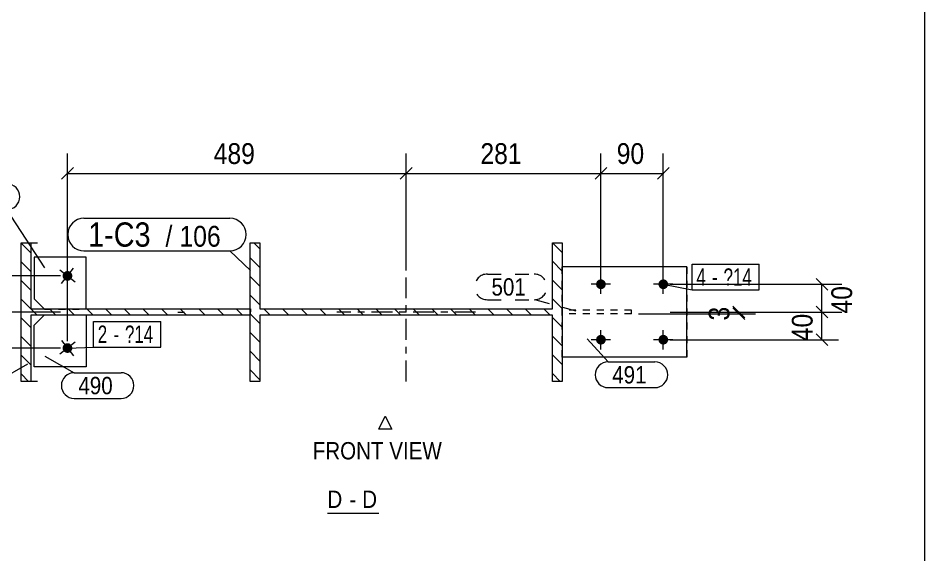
# Model space of a CAD drawing. Header units: millimetres. Extents: x 2 to 579, y 1 to 825.
# Drawn here: x 448.1 to 579, y 478.9 to 556.3 of the extents above; entities that cross this region are included whole.
import ezdxf

# ---------------------------------------------------------------- set-up
doc = ezdxf.new("R2010")
doc.units = ezdxf.units.MM
for name, pattern in [('XKITLINE00', [0]), ('XKITLINE01', [4, 1, -1, 1, -1]), ('XKITLINE02', [4, 2, -2]), ('XKITLINE03', [6, 3, -1, 1, -1])]:
    doc.linetypes.add(name, pattern=pattern)
for name, color, linetype, lineweight in [('Bolt', 3, 'Continuous', 0), ('BoltMark', 7, 'Continuous', 0), ('Dimensions', 7, 'Continuous', 0), ('DrawingSheet', 5, 'Continuous', 0), ('OtherObjectType', 7, 'Continuous', 0), ('Part', 2, 'Continuous', 0), ('PartMark', 7, 'Continuous', 0)]:
    doc.layers.add(name, color=color, linetype=linetype, lineweight=lineweight)
doc.styles.add('ARIAL', font='ARIAL.TTF')
doc.styles.add('ARIAL_NARROW', font='ARIALN.TTF')

# ---------------------------------------------------------------- blocks, each defined once
blk = doc.blocks.new('*A1')
at = {"layer": 'Part', "color": 7, "linetype": 'XKITLINE00', "lineweight": 0}
for p, q in [((483.05, 523.04), (482.15, 523.94)), ((526.65, 522.54), (525.25, 523.94)), ((483.05, 520.34), (481.65, 521.74)), ((526.65, 519.85), (525.25, 521.25)), ((483.05, 517.65), (481.65, 519.05)), ((526.65, 517.15), (525.25, 518.55)), ((483.05, 514.96), (481.65, 516.36)), ((526.65, 514.46), (525.25, 515.86)), ((484.52, 513.49), (483.62, 514.39)), ((487.21, 513.49), (486.31, 514.39)), ((489.9, 513.49), (489, 514.39)), ((492.6, 513.49), (491.7, 514.39)), ((495.29, 513.49), (494.39, 514.39)), ((497.99, 513.49), (497.09, 514.39)), ((500.68, 513.49), (499.78, 514.39)), ((503.37, 513.49), (502.47, 514.39)), ((506.07, 513.49), (505.17, 514.39)), ((508.76, 513.49), (507.86, 514.39)), ((511.46, 513.49), (510.56, 514.39)), ((514.15, 513.49), (513.25, 514.39)), ((516.84, 513.49), (515.94, 514.39)), ((519.54, 513.49), (518.64, 514.39)), ((522.23, 513.49), (521.33, 514.39)), ((524.93, 513.49), (524.03, 514.39)), ((483.05, 512.26), (481.65, 513.66)), ((526.65, 511.77), (525.25, 513.17)), ((483.05, 509.57), (481.65, 510.97)), ((526.65, 509.07), (525.25, 510.47)), ((483.05, 506.87), (481.65, 508.27)), ((526.65, 506.38), (525.25, 507.78)), ((483.05, 504.18), (481.65, 505.58)), ((526.39, 503.94), (525.25, 505.08))]:
    blk.add_line(p, q, dxfattribs=at)
blk = doc.blocks.new('*A2')
at = {"layer": 'Part', "color": 7, "linetype": 'XKITLINE00', "lineweight": 0}
for p, q in [((449.99, 522.47), (448.58, 523.88)), ((449.99, 519.78), (448.58, 521.19)), ((449.99, 517.09), (448.58, 518.49)), ((449.99, 514.39), (448.58, 515.8)), ((450.89, 513.49), (449.99, 514.39)), ((453.58, 513.49), (452.68, 514.39)), ((456.27, 513.49), (455.37, 514.39)), ((458.97, 513.49), (458.07, 514.39)), ((461.66, 513.49), (460.76, 514.39)), ((464.36, 513.49), (463.46, 514.39)), ((467.05, 513.49), (466.15, 514.39)), ((469.75, 513.49), (468.85, 514.39)), ((472.44, 513.49), (471.54, 514.39)), ((475.13, 513.49), (474.23, 514.39)), ((477.83, 513.49), (476.93, 514.39)), ((480.52, 513.49), (479.62, 514.39)), ((448.64, 513.05), (448.58, 513.1)), ((449.99, 511.7), (448.64, 513.05)), ((449.99, 509), (448.58, 510.41)), ((449.99, 506.31), (448.58, 507.72)), ((449.66, 503.94), (448.58, 505.02))]:
    blk.add_line(p, q, dxfattribs=at)
blk = doc.blocks.new('*A69')
at = {"layer": 'Bolt'}
for points in [[(532.22, 517.24), (532.18, 517.25), (532.15, 517.25), (532.12, 517.26), (532.08, 517.26), (532.05, 517.27), (532.02, 517.28), (531.98, 517.3), (531.95, 517.31), (531.92, 517.33), (531.89, 517.34), (531.86, 517.36), (531.84, 517.38), (531.81, 517.4), (531.78, 517.42), (531.76, 517.45), (531.73, 517.47), (531.71, 517.5), (531.69, 517.53), (531.67, 517.55), (531.65, 517.58), (531.63, 517.61), (531.62, 517.64), (531.61, 517.67), (531.59, 517.71), (531.58, 517.74), (531.57, 517.77), (531.57, 517.81), (531.56, 517.84), (531.56, 517.87), (531.55, 517.91), (531.55, 517.94), (531.55, 517.98), (531.56, 518.01), (531.56, 518.05), (531.57, 518.08), (531.57, 518.11), (531.58, 518.15), (531.59, 518.18), (531.61, 518.21), (531.62, 518.24), (531.63, 518.27), (531.65, 518.3), (531.67, 518.33), (531.69, 518.36), (531.71, 518.39), (531.73, 518.41), (531.76, 518.44), (531.78, 518.46), (531.81, 518.48), (531.84, 518.5), (531.86, 518.52), (531.89, 518.54), (531.92, 518.56), (531.95, 518.58), (531.98, 518.59), (532.02, 518.6), (532.05, 518.61), (532.08, 518.62), (532.12, 518.63), (532.15, 518.64), (532.18, 518.64), (532.22, 518.64), (532.25, 518.64), (532.29, 518.64), (532.32, 518.64), (532.35, 518.64), (532.39, 518.63), (532.42, 518.62), (532.46, 518.61), (532.49, 518.6), (532.52, 518.59), (532.55, 518.58), (532.58, 518.56), (532.61, 518.54), (532.64, 518.52), (532.67, 518.5), (532.7, 518.48), (532.72, 518.46), (532.75, 518.44), (532.77, 518.41), (532.79, 518.39), (532.81, 518.36), (532.83, 518.33), (532.85, 518.3), (532.87, 518.27), (532.89, 518.24), (532.9, 518.21), (532.91, 518.18), (532.92, 518.15), (532.93, 518.11), (532.94, 518.08), (532.94, 518.05), (532.95, 518.01), (532.95, 517.98), (532.95, 517.94), (532.95, 517.91), (532.95, 517.87), (532.94, 517.84), (532.94, 517.81), (532.93, 517.77), (532.92, 517.74), (532.91, 517.71), (532.9, 517.67), (532.89, 517.64), (532.87, 517.61), (532.85, 517.58), (532.83, 517.55), (532.81, 517.53), (532.79, 517.5), (532.77, 517.47), (532.75, 517.45), (532.72, 517.42), (532.7, 517.4), (532.67, 517.38), (532.64, 517.36), (532.61, 517.34), (532.58, 517.33), (532.55, 517.31), (532.52, 517.3), (532.49, 517.28), (532.46, 517.27), (532.42, 517.26), (532.39, 517.26), (532.35, 517.25), (532.32, 517.25), (532.29, 517.24), (532.25, 517.24)], [(541.22, 517.24), (541.18, 517.25), (541.15, 517.25), (541.12, 517.26), (541.08, 517.26), (541.05, 517.27), (541.02, 517.28), (540.98, 517.3), (540.95, 517.31), (540.92, 517.33), (540.89, 517.34), (540.86, 517.36), (540.84, 517.38), (540.81, 517.4), (540.78, 517.42), (540.76, 517.45), (540.73, 517.47), (540.71, 517.5), (540.69, 517.53), (540.67, 517.55), (540.65, 517.58), (540.63, 517.61), (540.62, 517.64), (540.61, 517.67), (540.59, 517.71), (540.58, 517.74), (540.57, 517.77), (540.57, 517.81), (540.56, 517.84), (540.56, 517.87), (540.55, 517.91), (540.55, 517.94), (540.55, 517.98), (540.56, 518.01), (540.56, 518.05), (540.57, 518.08), (540.57, 518.11), (540.58, 518.15), (540.59, 518.18), (540.61, 518.21), (540.62, 518.24), (540.63, 518.27), (540.65, 518.3), (540.67, 518.33), (540.69, 518.36), (540.71, 518.39), (540.73, 518.41), (540.76, 518.44), (540.78, 518.46), (540.81, 518.48), (540.84, 518.5), (540.86, 518.52), (540.89, 518.54), (540.92, 518.56), (540.95, 518.58), (540.98, 518.59), (541.02, 518.6), (541.05, 518.61), (541.08, 518.62), (541.12, 518.63), (541.15, 518.64), (541.18, 518.64), (541.22, 518.64), (541.25, 518.64), (541.29, 518.64), (541.32, 518.64), (541.35, 518.64), (541.39, 518.63), (541.42, 518.62), (541.46, 518.61), (541.49, 518.6), (541.52, 518.59), (541.55, 518.58), (541.58, 518.56), (541.61, 518.54), (541.64, 518.52), (541.67, 518.5), (541.7, 518.48), (541.72, 518.46), (541.75, 518.44), (541.77, 518.41), (541.79, 518.39), (541.81, 518.36), (541.83, 518.33), (541.85, 518.3), (541.87, 518.27), (541.89, 518.24), (541.9, 518.21), (541.91, 518.18), (541.92, 518.15), (541.93, 518.11), (541.94, 518.08), (541.94, 518.05), (541.95, 518.01), (541.95, 517.98), (541.95, 517.94), (541.95, 517.91), (541.95, 517.87), (541.94, 517.84), (541.94, 517.81), (541.93, 517.77), (541.92, 517.74), (541.91, 517.71), (541.9, 517.67), (541.89, 517.64), (541.87, 517.61), (541.85, 517.58), (541.83, 517.55), (541.81, 517.53), (541.79, 517.5), (541.77, 517.47), (541.75, 517.45), (541.72, 517.42), (541.7, 517.4), (541.67, 517.38), (541.64, 517.36), (541.61, 517.34), (541.58, 517.33), (541.55, 517.31), (541.52, 517.3), (541.49, 517.28), (541.46, 517.27), (541.42, 517.26), (541.39, 517.26), (541.35, 517.25), (541.32, 517.25), (541.29, 517.24), (541.25, 517.24)], [(532.22, 509.24), (532.18, 509.25), (532.15, 509.25), (532.12, 509.26), (532.08, 509.26), (532.05, 509.27), (532.02, 509.28), (531.98, 509.3), (531.95, 509.31), (531.92, 509.33), (531.89, 509.34), (531.86, 509.36), (531.84, 509.38), (531.81, 509.4), (531.78, 509.42), (531.76, 509.45), (531.73, 509.47), (531.71, 509.5), (531.69, 509.53), (531.67, 509.55), (531.65, 509.58), (531.63, 509.61), (531.62, 509.64), (531.61, 509.67), (531.59, 509.71), (531.58, 509.74), (531.57, 509.77), (531.57, 509.81), (531.56, 509.84), (531.56, 509.87), (531.55, 509.91), (531.55, 509.94), (531.55, 509.98), (531.56, 510.01), (531.56, 510.05), (531.57, 510.08), (531.57, 510.11), (531.58, 510.15), (531.59, 510.18), (531.61, 510.21), (531.62, 510.24), (531.63, 510.27), (531.65, 510.3), (531.67, 510.33), (531.69, 510.36), (531.71, 510.39), (531.73, 510.41), (531.76, 510.44), (531.78, 510.46), (531.81, 510.48), (531.84, 510.5), (531.86, 510.52), (531.89, 510.54), (531.92, 510.56), (531.95, 510.58), (531.98, 510.59), (532.02, 510.6), (532.05, 510.61), (532.08, 510.62), (532.12, 510.63), (532.15, 510.64), (532.18, 510.64), (532.22, 510.64), (532.25, 510.64), (532.29, 510.64), (532.32, 510.64), (532.35, 510.64), (532.39, 510.63), (532.42, 510.62), (532.46, 510.61), (532.49, 510.6), (532.52, 510.59), (532.55, 510.58), (532.58, 510.56), (532.61, 510.54), (532.64, 510.52), (532.67, 510.5), (532.7, 510.48), (532.72, 510.46), (532.75, 510.44), (532.77, 510.41), (532.79, 510.39), (532.81, 510.36), (532.83, 510.33), (532.85, 510.3), (532.87, 510.27), (532.89, 510.24), (532.9, 510.21), (532.91, 510.18), (532.92, 510.15), (532.93, 510.11), (532.94, 510.08), (532.94, 510.05), (532.95, 510.01), (532.95, 509.98), (532.95, 509.94), (532.95, 509.91), (532.95, 509.87), (532.94, 509.84), (532.94, 509.81), (532.93, 509.77), (532.92, 509.74), (532.91, 509.71), (532.9, 509.67), (532.89, 509.64), (532.87, 509.61), (532.85, 509.58), (532.83, 509.55), (532.81, 509.53), (532.79, 509.5), (532.77, 509.47), (532.75, 509.45), (532.72, 509.42), (532.7, 509.4), (532.67, 509.38), (532.64, 509.36), (532.61, 509.34), (532.58, 509.33), (532.55, 509.31), (532.52, 509.3), (532.49, 509.28), (532.46, 509.27), (532.42, 509.26), (532.39, 509.26), (532.35, 509.25), (532.32, 509.25), (532.29, 509.24), (532.25, 509.24)], [(541.22, 509.24), (541.18, 509.25), (541.15, 509.25), (541.12, 509.26), (541.08, 509.26), (541.05, 509.27), (541.02, 509.28), (540.98, 509.3), (540.95, 509.31), (540.92, 509.33), (540.89, 509.34), (540.86, 509.36), (540.84, 509.38), (540.81, 509.4), (540.78, 509.42), (540.76, 509.45), (540.73, 509.47), (540.71, 509.5), (540.69, 509.53), (540.67, 509.55), (540.65, 509.58), (540.63, 509.61), (540.62, 509.64), (540.61, 509.67), (540.59, 509.71), (540.58, 509.74), (540.57, 509.77), (540.57, 509.81), (540.56, 509.84), (540.56, 509.87), (540.55, 509.91), (540.55, 509.94), (540.55, 509.98), (540.56, 510.01), (540.56, 510.05), (540.57, 510.08), (540.57, 510.11), (540.58, 510.15), (540.59, 510.18), (540.61, 510.21), (540.62, 510.24), (540.63, 510.27), (540.65, 510.3), (540.67, 510.33), (540.69, 510.36), (540.71, 510.39), (540.73, 510.41), (540.76, 510.44), (540.78, 510.46), (540.81, 510.48), (540.84, 510.5), (540.86, 510.52), (540.89, 510.54), (540.92, 510.56), (540.95, 510.58), (540.98, 510.59), (541.02, 510.6), (541.05, 510.61), (541.08, 510.62), (541.12, 510.63), (541.15, 510.64), (541.18, 510.64), (541.22, 510.64), (541.25, 510.64), (541.29, 510.64), (541.32, 510.64), (541.35, 510.64), (541.39, 510.63), (541.42, 510.62), (541.46, 510.61), (541.49, 510.6), (541.52, 510.59), (541.55, 510.58), (541.58, 510.56), (541.61, 510.54), (541.64, 510.52), (541.67, 510.5), (541.7, 510.48), (541.72, 510.46), (541.75, 510.44), (541.77, 510.41), (541.79, 510.39), (541.81, 510.36), (541.83, 510.33), (541.85, 510.3), (541.87, 510.27), (541.89, 510.24), (541.9, 510.21), (541.91, 510.18), (541.92, 510.15), (541.93, 510.11), (541.94, 510.08), (541.94, 510.05), (541.95, 510.01), (541.95, 509.98), (541.95, 509.94), (541.95, 509.91), (541.95, 509.87), (541.94, 509.84), (541.94, 509.81), (541.93, 509.77), (541.92, 509.74), (541.91, 509.71), (541.9, 509.67), (541.89, 509.64), (541.87, 509.61), (541.85, 509.58), (541.83, 509.55), (541.81, 509.53), (541.79, 509.5), (541.77, 509.47), (541.75, 509.45), (541.72, 509.42), (541.7, 509.4), (541.67, 509.38), (541.64, 509.36), (541.61, 509.34), (541.58, 509.33), (541.55, 509.31), (541.52, 509.3), (541.49, 509.28), (541.46, 509.27), (541.42, 509.26), (541.39, 509.26), (541.35, 509.25), (541.32, 509.25), (541.29, 509.24), (541.25, 509.24)]]:
    blk.add_hatch(color=3, dxfattribs=at).paths.add_polyline_path(points, flags=17)
at = {"layer": 'Bolt', "color": 3, "linetype": 'XKITLINE00', "lineweight": 0}
for p, q in [((532.25, 516.54), (532.25, 519.34)), ((541.25, 516.54), (541.25, 519.34)), ((533.65, 517.94), (530.85, 517.94)), ((542.65, 517.94), (539.85, 517.94)), ((532.25, 508.54), (532.25, 511.34)), ((541.25, 508.54), (541.25, 511.34)), ((533.65, 509.94), (530.85, 509.94)), ((542.65, 509.94), (539.85, 509.94))]:
    blk.add_line(p, q, dxfattribs=at)
blk = doc.blocks.new('*A70')
at = {"layer": 'Bolt'}
blk.add_hatch(color=3, dxfattribs=at).paths.add_polyline_path([(454.74, 519.6), (454.76, 519.62), (454.78, 519.65), (454.81, 519.67), (454.84, 519.69), (454.86, 519.71), (454.89, 519.73), (454.92, 519.75), (454.95, 519.77), (454.98, 519.78), (455.02, 519.8), (455.05, 519.81), (455.08, 519.82), (455.11, 519.83), (455.15, 519.83), (455.18, 519.84), (455.22, 519.84), (455.25, 519.84), (455.28, 519.84), (455.32, 519.84), (455.35, 519.84), (455.39, 519.83), (455.42, 519.83), (455.45, 519.82), (455.49, 519.81), (455.52, 519.8), (455.55, 519.78), (455.58, 519.77), (455.61, 519.75), (455.64, 519.73), (455.67, 519.72), (455.7, 519.7), (455.72, 519.67), (455.75, 519.65), (455.77, 519.63), (455.8, 519.6), (455.82, 519.57), (455.84, 519.55), (455.86, 519.52), (455.88, 519.49), (455.89, 519.46), (455.91, 519.43), (455.92, 519.4), (455.93, 519.36), (455.94, 519.33), (455.95, 519.3), (455.96, 519.26), (455.96, 519.23), (455.97, 519.2), (455.97, 519.16), (455.97, 519.13), (455.97, 519.09), (455.96, 519.06), (455.96, 519.02), (455.95, 518.99), (455.94, 518.96), (455.93, 518.92), (455.92, 518.89), (455.91, 518.86), (455.89, 518.83), (455.88, 518.8), (455.86, 518.77), (455.84, 518.74), (455.82, 518.71), (455.8, 518.69), (455.78, 518.66), (455.75, 518.64), (455.73, 518.61), (455.7, 518.59), (455.67, 518.57), (455.64, 518.55), (455.61, 518.53), (455.58, 518.52), (455.55, 518.5), (455.52, 518.49), (455.49, 518.48), (455.46, 518.47), (455.42, 518.46), (455.39, 518.45), (455.36, 518.45), (455.32, 518.44), (455.29, 518.44), (455.25, 518.44), (455.22, 518.44), (455.18, 518.45), (455.15, 518.45), (455.12, 518.46), (455.08, 518.47), (455.05, 518.48), (455.02, 518.49), (454.99, 518.5), (454.95, 518.52), (454.92, 518.53), (454.89, 518.55), (454.87, 518.57), (454.84, 518.59), (454.81, 518.61), (454.79, 518.63), (454.76, 518.66), (454.74, 518.68), (454.72, 518.71), (454.7, 518.74), (454.68, 518.77), (454.66, 518.8), (454.64, 518.83), (454.63, 518.86), (454.62, 518.89), (454.6, 518.92), (454.59, 518.95), (454.59, 518.99), (454.58, 519.02), (454.57, 519.06), (454.57, 519.09), (454.57, 519.12), (454.57, 519.16), (454.57, 519.19), (454.57, 519.23), (454.58, 519.26), (454.58, 519.29), (454.59, 519.33), (454.6, 519.36), (454.61, 519.39), (454.63, 519.43), (454.64, 519.46), (454.66, 519.49), (454.68, 519.52), (454.7, 519.54), (454.72, 519.57)], flags=17)
at = {"layer": 'Bolt', "color": 3, "linetype": 'XKITLINE00', "lineweight": 0}
for p, q in [((454.16, 520), (456.37, 518.28)), ((454.41, 518.04), (456.13, 520.25))]:
    blk.add_line(p, q, dxfattribs=at)
blk = doc.blocks.new('*A71')
at = {"layer": 'Bolt'}
blk.add_hatch(color=3, dxfattribs=at).paths.add_polyline_path([(455.84, 509.14), (455.86, 509.12), (455.88, 509.09), (455.89, 509.06), (455.91, 509.03), (455.92, 508.99), (455.93, 508.96), (455.94, 508.93), (455.95, 508.89), (455.96, 508.86), (455.96, 508.83), (455.97, 508.79), (455.97, 508.76), (455.97, 508.72), (455.97, 508.69), (455.96, 508.66), (455.96, 508.62), (455.95, 508.59), (455.94, 508.55), (455.93, 508.52), (455.92, 508.49), (455.91, 508.46), (455.89, 508.43), (455.88, 508.4), (455.86, 508.37), (455.84, 508.34), (455.82, 508.31), (455.8, 508.28), (455.77, 508.26), (455.75, 508.23), (455.72, 508.21), (455.7, 508.19), (455.67, 508.17), (455.64, 508.15), (455.61, 508.13), (455.58, 508.12), (455.55, 508.1), (455.52, 508.09), (455.49, 508.08), (455.45, 508.07), (455.42, 508.06), (455.39, 508.05), (455.35, 508.05), (455.32, 508.04), (455.28, 508.04), (455.25, 508.04), (455.22, 508.04), (455.18, 508.05), (455.15, 508.05), (455.11, 508.06), (455.08, 508.07), (455.05, 508.08), (455.02, 508.09), (454.98, 508.1), (454.95, 508.12), (454.92, 508.13), (454.89, 508.15), (454.86, 508.17), (454.84, 508.19), (454.81, 508.21), (454.78, 508.24), (454.76, 508.26), (454.74, 508.29), (454.72, 508.31), (454.7, 508.34), (454.68, 508.37), (454.66, 508.4), (454.64, 508.43), (454.63, 508.46), (454.61, 508.49), (454.6, 508.52), (454.59, 508.56), (454.58, 508.59), (454.58, 508.62), (454.57, 508.66), (454.57, 508.69), (454.57, 508.73), (454.57, 508.76), (454.57, 508.8), (454.57, 508.83), (454.58, 508.86), (454.59, 508.9), (454.59, 508.93), (454.6, 508.96), (454.62, 509), (454.63, 509.03), (454.64, 509.06), (454.66, 509.09), (454.68, 509.12), (454.7, 509.15), (454.72, 509.17), (454.74, 509.2), (454.76, 509.23), (454.79, 509.25), (454.81, 509.27), (454.84, 509.3), (454.87, 509.32), (454.89, 509.33), (454.92, 509.35), (454.95, 509.37), (454.99, 509.38), (455.02, 509.4), (455.05, 509.41), (455.08, 509.42), (455.12, 509.43), (455.15, 509.43), (455.18, 509.44), (455.22, 509.44), (455.25, 509.44), (455.29, 509.44), (455.32, 509.44), (455.36, 509.44), (455.39, 509.43), (455.42, 509.43), (455.46, 509.42), (455.49, 509.41), (455.52, 509.4), (455.55, 509.38), (455.58, 509.37), (455.61, 509.35), (455.64, 509.33), (455.67, 509.31), (455.7, 509.29), (455.73, 509.27), (455.75, 509.25), (455.78, 509.22), (455.8, 509.2), (455.82, 509.17)], flags=17)
at = {"layer": 'Bolt', "color": 3, "linetype": 'XKITLINE00', "lineweight": 0}
for p, q in [((456.37, 509.6), (454.16, 507.88)), ((454.41, 509.85), (456.13, 507.64))]:
    blk.add_line(p, q, dxfattribs=at)
blk = doc.blocks.new('*A72')
at = {"layer": 'Part', "color": 2, "linetype": 'XKITLINE00', "lineweight": 0}
for p, q in [((481.65, 503.94), (481.65, 523.94)), ((481.65, 523.94), (483.05, 523.94)), ((483.05, 523.94), (483.05, 514.39)), ((525.25, 523.94), (526.65, 523.94)), ((525.25, 514.39), (525.25, 523.94)), ((526.65, 523.94), (526.65, 503.94)), ((483.05, 514.39), (525.25, 514.39)), ((525.25, 513.49), (483.05, 513.49)), ((483.05, 513.49), (483.05, 503.94)), ((525.25, 503.94), (525.25, 513.49)), ((483.05, 503.94), (481.65, 503.94)), ((526.65, 503.94), (525.25, 503.94))]:
    blk.add_line(p, q, dxfattribs=at)
at = {"layer": 'Part', "color": 7, "linetype": 'XKITLINE03', "lineweight": 0}
for p, q in [((504.15, 503.94), (504.15, 523.94)), ((514.15, 513.94), (494.15, 513.94))]:
    blk.add_line(p, q, dxfattribs=at)
blk = doc.blocks.new('*A73')
at = {"layer": 'Part', "color": 7, "linetype": 'XKITLINE01', "lineweight": 0}
for p, q in [((536.65, 514.19), (526.65, 514.19)), ((526.65, 513.69), (526.65, 514.19)), ((536.65, 513.69), (526.65, 513.69)), ((536.65, 513.69), (536.65, 514.19))]:
    blk.add_line(p, q, dxfattribs=at)
blk = doc.blocks.new('*A74')
at = {"layer": 'Part', "color": 2, "linetype": 'XKITLINE00', "lineweight": 0}
for p, q in [((544.65, 520.44), (526.65, 520.44)), ((544.65, 507.44), (544.65, 520.44)), ((544.65, 507.44), (526.65, 507.44))]:
    blk.add_line(p, q, dxfattribs=at)
at = {"layer": 'Part', "color": 7, "linetype": 'XKITLINE01', "lineweight": 0}
for p, q in [((526.65, 507.44), (526.65, 520.44)), ((526.65, 520.44), (526.65, 507.44)), ((544.65, 520.44), (544.65, 507.44))]:
    blk.add_line(p, q, dxfattribs=at)
blk = doc.blocks.new('*A75')
at = {"layer": 'Part', "color": 2, "linetype": 'XKITLINE00', "lineweight": 0}
for p, q in [((450.47, 521.84), (450.47, 515.84)), ((457.97, 521.84), (450.47, 521.84)), ((457.97, 514.39), (457.97, 521.84)), ((451.92, 514.39), (450.47, 515.84))]:
    blk.add_line(p, q, dxfattribs=at)
at = {"layer": 'Part', "color": 7, "linetype": 'XKITLINE01', "lineweight": 0}
for p, q in [((451.97, 514.34), (451.92, 514.39)), ((451.92, 514.39), (451.97, 514.34)), ((451.97, 514.34), (457.97, 514.34)), ((457.97, 514.34), (457.97, 514.39)), ((457.97, 514.34), (457.97, 514.39))]:
    blk.add_line(p, q, dxfattribs=at)
blk = doc.blocks.new('*A76')
at = {"layer": 'Part', "color": 2, "linetype": 'XKITLINE00', "lineweight": 0}
for p, q in [((450.47, 512.04), (451.92, 513.49)), ((457.97, 513.49), (457.97, 506.04)), ((450.47, 506.04), (450.47, 512.04)), ((457.97, 506.04), (450.47, 506.04))]:
    blk.add_line(p, q, dxfattribs=at)
at = {"layer": 'Part', "color": 7, "linetype": 'XKITLINE01', "lineweight": 0}
for p, q in [((451.97, 513.54), (451.92, 513.49)), ((451.92, 513.49), (451.97, 513.54)), ((451.97, 513.54), (457.97, 513.54)), ((457.97, 513.54), (457.97, 513.49)), ((457.97, 513.49), (457.97, 513.54))]:
    blk.add_line(p, q, dxfattribs=at)
blk = doc.blocks.new('*A77')
at = {"layer": 'Part', "color": 2, "linetype": 'XKITLINE00', "lineweight": 0}
for p, q in [((448.58, 503.94), (448.58, 523.94)), ((448.58, 523.94), (450.95, 523.94)), ((449.99, 523.94), (449.99, 514.39)), ((449.99, 514.39), (481.66, 514.39)), ((481.66, 514.39), (481.65, 513.49)), ((481.65, 513.49), (449.99, 513.49)), ((449.99, 513.49), (449.99, 503.94)), ((450.95, 503.94), (448.58, 503.94))]:
    blk.add_line(p, q, dxfattribs=at)
at = {"layer": 'Part', "color": 7, "linetype": 'XKITLINE03', "lineweight": 0}
blk.add_line((471.18, 513.94), (472.14, 513.94), dxfattribs=at)
blk = doc.blocks.new('*A103')
at = {"layer": 'DrawingSheet', "color": 5, "linetype": 'XKITLINE00', "lineweight": 0}
blk.add_line((579, 5), (579, 825), dxfattribs=at)
blk = doc.blocks.new('*A205')
at = {"layer": 'Dimensions', "color": 7, "linetype": 'XKITLINE00', "lineweight": 0}
for p, q in [((455.27, 509.74), (455.27, 536.79)), ((504.15, 520.14), (504.15, 536.79)), ((456.12, 534.79), (454.42, 533.09)), ((455.27, 533.94), (504.15, 533.94)), ((505, 534.79), (503.3, 533.09))]:
    blk.add_line(p, q, dxfattribs=at)
at = {"layer": 'Dimensions', "color": 3}
for p in [(455.27, 533.94), (504.15, 533.94)]:
    blk.add_point(p, dxfattribs=at)
at = {"layer": 'Dimensions', "color": 3, "style": 'ARIAL', "width": 0.85}
blk.add_text('489', height=3, dxfattribs=at).set_placement((476.37, 535.29))
blk = doc.blocks.new('*A206')
at = {"layer": 'Dimensions', "color": 7, "linetype": 'XKITLINE00', "lineweight": 0}
for p, q in [((504.15, 520.14), (504.15, 536.79)), ((532.25, 518.94), (532.25, 536.79)), ((505, 534.79), (503.3, 533.09)), ((504.15, 533.94), (532.25, 533.94)), ((533.1, 534.79), (531.4, 533.09))]:
    blk.add_line(p, q, dxfattribs=at)
at = {"layer": 'Dimensions', "color": 3}
for p in [(504.15, 533.94), (532.25, 533.94)]:
    blk.add_point(p, dxfattribs=at)
at = {"layer": 'Dimensions', "color": 3, "style": 'ARIAL', "width": 0.85}
blk.add_text('281', height=3, dxfattribs=at).set_placement((514.86, 535.29))
blk = doc.blocks.new('*A207')
at = {"layer": 'Dimensions', "color": 7, "linetype": 'XKITLINE00', "lineweight": 0}
for p, q in [((532.25, 518.94), (532.25, 536.79)), ((541.25, 518.94), (541.25, 536.79)), ((533.1, 534.79), (531.4, 533.09)), ((532.25, 533.94), (541.25, 533.94)), ((542.1, 534.79), (540.4, 533.09))]:
    blk.add_line(p, q, dxfattribs=at)
at = {"layer": 'Dimensions', "color": 3}
for p in [(532.25, 533.94), (541.25, 533.94)]:
    blk.add_point(p, dxfattribs=at)
at = {"layer": 'Dimensions', "color": 3, "style": 'ARIAL', "width": 0.85}
blk.add_text('90', height=3, dxfattribs=at).set_placement((534.53, 535.29))
blk = doc.blocks.new('*A208')
at = {"layer": 'Dimensions', "color": 7, "linetype": 'XKITLINE00', "lineweight": 0}
for p, q in [((437.24, 514.79), (438.93, 513.09)), ((454.27, 513.94), (435.24, 513.94)), ((438.09, 508.74), (438.09, 513.94)), ((437.24, 509.59), (438.93, 507.89)), ((454.27, 508.74), (435.24, 508.74))]:
    blk.add_line(p, q, dxfattribs=at)
at = {"layer": 'Dimensions', "color": 3}
for p in [(438.09, 513.94), (438.09, 508.74)]:
    blk.add_point(p, dxfattribs=at)
at = {"layer": 'Dimensions', "color": 3, "style": 'ARIAL', "width": 0.85}
blk.add_text('52', height=3, rotation=90.0002, dxfattribs=at).set_placement((436.74, 509.12))
blk = doc.blocks.new('*A209')
at = {"layer": 'Dimensions', "color": 7, "linetype": 'XKITLINE00', "lineweight": 0}
for p, q in [((437.24, 519.99), (438.93, 518.29)), ((454.27, 519.14), (435.69, 519.14)), ((438.09, 513.94), (438.09, 519.14)), ((437.24, 514.79), (438.93, 513.09)), ((454.27, 513.94), (435.69, 513.94))]:
    blk.add_line(p, q, dxfattribs=at)
at = {"layer": 'Dimensions', "color": 3}
for p in [(438.09, 519.14), (438.09, 513.94)]:
    blk.add_point(p, dxfattribs=at)
at = {"layer": 'Dimensions', "color": 3, "style": 'ARIAL', "width": 0.85}
blk.add_text('52', height=3, rotation=90.0002, dxfattribs=at).set_placement((442.44, 514.32))
blk = doc.blocks.new('*A210')
at = {"layer": 'Dimensions', "color": 7, "linetype": 'XKITLINE00', "lineweight": 0}
for p, q in [((563.3, 514.79), (565, 513.09)), ((542.25, 513.94), (566.55, 513.94)), ((564.15, 509.94), (564.15, 513.94)), ((563.3, 510.79), (565, 509.09)), ((542.25, 509.94), (566.55, 509.94))]:
    blk.add_line(p, q, dxfattribs=at)
at = {"layer": 'Dimensions', "color": 3}
for p in [(564.15, 513.94), (564.15, 509.94)]:
    blk.add_point(p, dxfattribs=at)
at = {"layer": 'Dimensions', "color": 3, "style": 'ARIAL', "width": 0.85}
blk.add_text('40', height=3, rotation=90.0002, dxfattribs=at).set_placement((562.8, 509.72))
blk = doc.blocks.new('*A211')
at = {"layer": 'Dimensions', "color": 7, "linetype": 'XKITLINE00', "lineweight": 0}
for p, q in [((563.3, 518.79), (565, 517.09)), ((542.25, 517.94), (567, 517.94)), ((564.15, 513.94), (564.15, 517.94)), ((563.3, 514.79), (565, 513.09)), ((542.25, 513.94), (567, 513.94))]:
    blk.add_line(p, q, dxfattribs=at)
at = {"layer": 'Dimensions', "color": 3}
for p in [(564.15, 517.94), (564.15, 513.94)]:
    blk.add_point(p, dxfattribs=at)
at = {"layer": 'Dimensions', "color": 3, "style": 'ARIAL', "width": 0.85}
blk.add_text('40', height=3, rotation=90.0002, dxfattribs=at).set_placement((568.5, 513.72))
blk = doc.blocks.new('*A212')
at = {"layer": 'Dimensions', "color": 7, "linetype": 'XKITLINE00', "lineweight": 0}
for p, q in [((551.3, 514.79), (553, 513.09)), ((551.3, 514.54), (553, 512.84)), ((537.65, 513.69), (554.55, 513.69)), ((542.25, 513.94), (554.55, 513.94)), ((552.15, 513.69), (552.15, 513.94))]:
    blk.add_line(p, q, dxfattribs=at)
at = {"layer": 'Dimensions', "color": 3}
for p in [(552.15, 513.94), (552.15, 513.69)]:
    blk.add_point(p, dxfattribs=at)
at = {"layer": 'Dimensions', "color": 3, "style": 'ARIAL', "width": 0.85}
blk.add_text('3', height=3, rotation=90.0002, dxfattribs=at).set_placement((550.8, 512.71))
blk = doc.blocks.new('*A213')
at = {"layer": 'BoltMark', "color": 7, "linetype": 'XKITLINE00', "lineweight": 0}
for p, q in [((459.04, 512.59), (468.72, 512.59)), ((459.04, 508.89), (459.04, 512.59)), ((468.72, 508.89), (468.72, 512.59)), ((455.27, 508.74), (459.04, 508.89)), ((459.04, 508.89), (468.72, 508.89))]:
    blk.add_line(p, q, dxfattribs=at)
at = {"layer": 'BoltMark', "color": 3, "style": 'ARIAL_NARROW', "width": 0.85}
for s, p in [('2', (459.64, 509.49)), ('?14', (463.57, 509.49)), ('-', (461.91, 509.49))]:
    blk.add_text(s, height=2.5, dxfattribs=at).set_placement(p)
blk = doc.blocks.new('*A214')
at = {"layer": 'BoltMark', "color": 7, "linetype": 'XKITLINE00', "lineweight": 0}
for p, q in [((545.42, 520.83), (555.11, 520.83)), ((545.42, 517.13), (545.42, 520.83)), ((555.11, 517.13), (555.11, 520.83)), ((541.25, 517.94), (545.42, 517.13)), ((545.42, 517.13), (555.11, 517.13))]:
    blk.add_line(p, q, dxfattribs=at)
at = {"layer": 'BoltMark', "color": 3, "style": 'ARIAL_NARROW', "width": 0.85}
for s, p in [('4', (546.02, 517.73)), ('?14', (549.95, 517.73)), ('-', (548.29, 517.73))]:
    blk.add_text(s, height=2.5, dxfattribs=at).set_placement(p)
blk = doc.blocks.new('*A215')
at = {"layer": 'PartMark', "color": 7, "linetype": 'XKITLINE00', "lineweight": 0}
for p, q in [((449.52, 506.43), (445.28, 504.03)), ((438.52, 504.03), (445.28, 504.03)), ((438.52, 500.33), (445.28, 500.33))]:
    blk.add_line(p, q, dxfattribs=at)
for centre, start, end in [((438.52, 502.18), 90, 270), ((445.28, 502.18), 270, 90)]:
    blk.add_arc(centre, 1.85, start, end, dxfattribs=at)
at = {"layer": 'PartMark', "color": 3, "style": 'ARIAL', "width": 0.85}
blk.add_text('110', height=2.5, dxfattribs=at).set_placement((439.12, 500.93))
blk = doc.blocks.new('*A216')
at = {"layer": 'PartMark', "color": 7, "linetype": 'XKITLINE00', "lineweight": 0}
for p, q in [((452, 507.57), (456.24, 505.18)), ((456.24, 505.18), (463, 505.18)), ((456.24, 501.48), (463, 501.48))]:
    blk.add_line(p, q, dxfattribs=at)
for centre, start, end in [((456.24, 503.33), 90, 270), ((463, 503.33), 270, 90)]:
    blk.add_arc(centre, 1.85, start, end, dxfattribs=at)
at = {"layer": 'PartMark', "color": 3, "style": 'ARIAL', "width": 0.85}
blk.add_text('490', height=2.5, dxfattribs=at).set_placement((456.84, 502.08))
blk = doc.blocks.new('*A217')
at = {"layer": 'PartMark', "color": 7, "linetype": 'XKITLINE00', "lineweight": 0}
for p, q in [((439.78, 532.42), (446.54, 532.42)), ((439.78, 528.72), (446.54, 528.72)), ((452, 520.31), (446.54, 528.72))]:
    blk.add_line(p, q, dxfattribs=at)
for centre, start, end in [((439.78, 530.57), 90, 270), ((446.54, 530.57), 270, 90)]:
    blk.add_arc(centre, 1.85, start, end, dxfattribs=at)
at = {"layer": 'PartMark', "color": 3, "style": 'ARIAL', "width": 0.85}
blk.add_text('490', height=2.5, dxfattribs=at).set_placement((440.38, 529.32))
blk = doc.blocks.new('*A218')
at = {"layer": 'PartMark', "color": 7, "linetype": 'XKITLINE00', "lineweight": 0}
for p, q in [((530.28, 510.07), (533.28, 506.73)), ((533.28, 506.73), (540.04, 506.73)), ((533.28, 503.03), (540.04, 503.03))]:
    blk.add_line(p, q, dxfattribs=at)
for centre, start, end in [((533.28, 504.88), 90, 270), ((540.04, 504.88), 270, 90)]:
    blk.add_arc(centre, 1.85, start, end, dxfattribs=at)
at = {"layer": 'PartMark', "color": 3, "style": 'ARIAL', "width": 0.85}
blk.add_text('491', height=2.5, dxfattribs=at).set_placement((533.88, 503.63))
blk = doc.blocks.new('*A219')
at = {"layer": 'PartMark', "color": 7, "linetype": 'XKITLINE02', "lineweight": 0}
for p, q in [((515.86, 519.41), (522.62, 519.41)), ((515.86, 515.71), (522.62, 515.71)), ((528.68, 514.06), (522.62, 515.71))]:
    blk.add_line(p, q, dxfattribs=at)
for centre, start, end in [((515.86, 517.56), 90, 270), ((522.62, 517.56), 270, 90)]:
    blk.add_arc(centre, 1.85, start, end, dxfattribs=at)
at = {"layer": 'PartMark', "color": 3, "style": 'ARIAL', "width": 0.85}
blk.add_text('501', height=2.5, dxfattribs=at).set_placement((516.46, 516.31))
blk = doc.blocks.new('*A220')
at = {"layer": 'PartMark', "color": 7, "linetype": 'XKITLINE00', "lineweight": 0}
for p, q in [((457.65, 527.46), (478.7, 527.46)), ((457.65, 522.76), (478.7, 522.76)), ((481.7, 519.91), (478.7, 522.76))]:
    blk.add_line(p, q, dxfattribs=at)
for centre, start, end in [((457.65, 525.11), 90, 270), ((478.7, 525.11), 270, 90)]:
    blk.add_arc(centre, 2.35, start, end, dxfattribs=at)
at = {"layer": 'PartMark', "color": 1, "style": 'ARIAL', "width": 0.85}
blk.add_text('1-C3', height=3.5, dxfattribs=at).set_placement((458.25, 523.36))
at = {"layer": 'PartMark', "color": 3, "style": 'ARIAL', "width": 0.85}
for s, p in [('/', (469.41, 523.36)), ('106', (471.43, 523.36))]:
    blk.add_text(s, height=3, dxfattribs=at).set_placement(p)
blk = doc.blocks.new('*A221')
at = {"layer": 'OtherObjectType', "color": 7, "linetype": 'XKITLINE00', "lineweight": 0}
for p, q in [((429.76, 518.73), (429.76, 520.6)), ((429.76, 520.6), (431.64, 519.66)), ((431.64, 519.66), (429.76, 518.73)), ((431.64, 519.66), (431.64, 519.66)), ((500.18, 497.06), (501.12, 498.93)), ((501.12, 498.93), (502.06, 497.06)), ((501.12, 498.93), (501.12, 498.93)), ((502.06, 497.06), (500.18, 497.06)), ((492.78, 484.93), (500.21, 484.93))]:
    blk.add_line(p, q, dxfattribs=at)
at = {"layer": 'OtherObjectType', "color": 7, "style": 'ARIAL', "width": 0.85}
blk.add_text('TOP VIEW', height=2.5, rotation=90, dxfattribs=at).set_placement((427.89, 511.51))
for s, p in [('FRONT VIEW', (490.66, 492.68)), ('D', (492.78, 485.68)), ('D', (497.8, 485.68)), ('-', (495.94, 485.68))]:
    blk.add_text(s, height=2.5, dxfattribs=at).set_placement(p)

msp = doc.modelspace()

# ---------------------------------------------------------------- block references
at = {"lineweight": 0}
for name in ['*A103', '*A205', '*A206', '*A207', '*A217', '*A220', '*A77', '*A2', '*A1', '*A72', '*A75', '*A214', '*A209', '*A70', '*A74', '*A219', '*A69', '*A211', '*A208', '*A212', '*A210', '*A76', '*A73', '*A213', '*A71', '*A218', '*A215', '*A216']:
    msp.add_blockref(name, (0, 0), dxfattribs=at)
at = {"layer": 'OtherObjectType', "lineweight": 0}
msp.add_blockref('*A221', (0, 0), dxfattribs=at)

doc.saveas('drawing.dxf')
